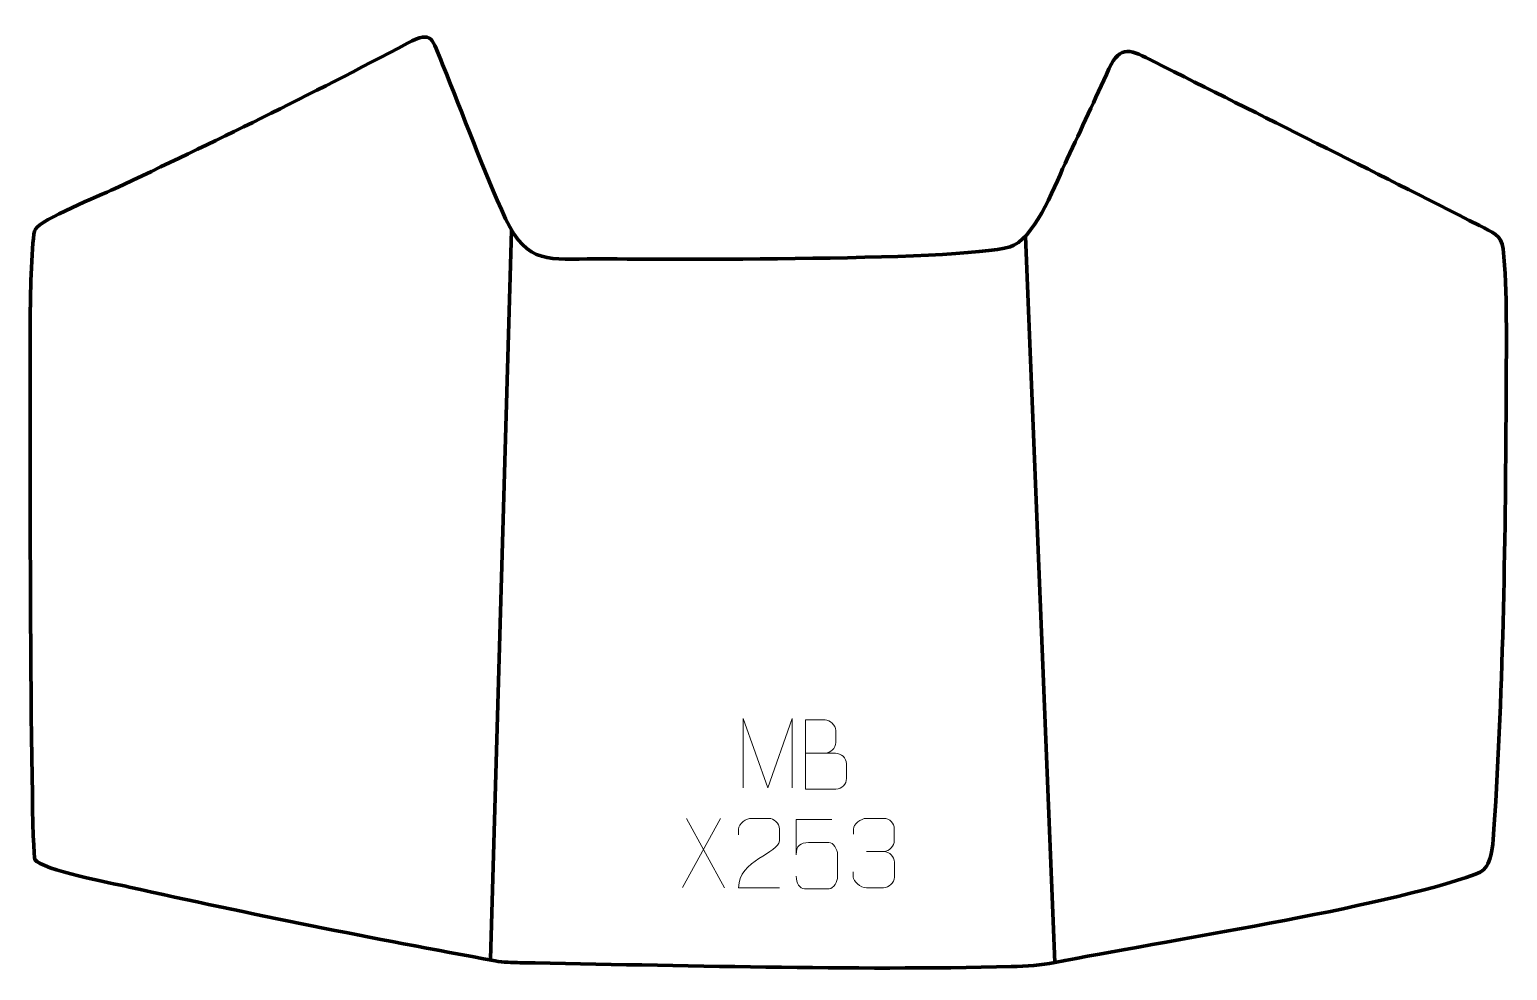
# Model space of a CAD drawing. Header units: millimetres. Extents: x -465 to 67, y 263 to 602.
import ezdxf

# ---------------------------------------------------------------- set-up
doc = ezdxf.new("R2010")
doc.units = ezdxf.units.MM
doc.header["$MEASUREMENT"] = 0
doc.layers.add('layer 3', color=7, linetype='Continuous')
doc.layers.add('layer 4', color=7, linetype='Continuous')

msp = doc.modelspace()

# ---------------------------------------------------------------- linework, layer by layer
at = {"layer": 'layer 3', "color": 142, "lineweight": 158}
for points in [[(-291.4203, 529.3936), (-291.4203, 529.3936), (-298.9786, 267.0336), (-298.9786, 267.0336)], [(-106.4005, 527.2038), (-106.4005, 527.2038), (-95.8428, 265.7746), (-95.8428, 265.7746)]]:
    msp.add_open_spline(points, degree=3, dxfattribs=at)
at = {"layer": 'layer 4', "color": 242, "lineweight": 158}
msp.add_open_spline([(-328.877, 596.6521), (-319.5869, 601.5809), (-320.0251, 598.1094), (-316.2522, 589.0583), (-316.2522, 589.0583), (-308.757, 570.9421), (-301.7555, 551.0364), (-293.5468, 533.4621), (-293.5468, 533.4621), (-285.7556, 516.7819), (-277.4653, 519.02), (-261.3023, 519.0246), (-261.3023, 519.0246), (-241.9083, 519.0045), (-122.1194, 517.9647), (-110.5057, 523.9665), (-110.5057, 523.9665), (-101.987, 528.3687), (-95.4915, 546.257), (-91.3184, 555.084), (-91.3184, 555.084), (-86.2432, 565.8194), (-81.3061, 576.6193), (-76.3037, 587.3888), (-76.3037, 587.3888), (-72.0942, 596.4438), (-68.386, 594.2204), (-60.1133, 590.062), (-60.1133, 590.062), (-21.0772, 570.4383), (18.1859, 550.8784), (57.0864, 531.0226), (57.0864, 531.0226), (61.7012, 528.667), (65.089, 527.7162), (65.6083, 522.6869), (65.6083, 522.6869), (67.1746, 507.5171), (66.768, 487.8842), (66.7158, 472.5232), (66.7158, 472.5232), (66.5275, 420.1612), (65.7087, 366.1216), (62.3333, 313.9001), (62.3333, 313.9001), (61.6078, 302.6759), (60.4548, 299.2786), (55.726, 297.5711), (55.726, 297.5711), (21.2933, 285.1387), (-57.2845, 273.4423), (-95.8428, 265.7746), (-95.8428, 265.7746), (-100.6585, 264.8169), (-105.9907, 264.407), (-111.4601, 264.2777), (-111.4601, 264.2777), (-168.8753, 262.9195), (-230.7028, 264.7306), (-288.3328, 265.7074), (-288.3328, 265.7074), (-291.2408, 265.7567), (-294.292, 265.8198), (-297.3587, 266.3759), (-297.3587, 266.3759), (-340.9782, 274.315), (-385.8376, 283.2299), (-429.0553, 292.9453), (-429.0553, 292.9453), (-434.7588, 294.196), (-460.6339, 299.1659), (-463.0079, 302.7964), (-463.0079, 302.7964), (-464.7925, 305.5253), (-464.9593, 486.1538), (-464.6893, 501.2144), (-464.6893, 501.2144), (-464.6175, 505.125), (-464.3362, 526.8626), (-462.8606, 529.7949), (-462.8606, 529.7949), (-460.6499, 533.3455), (-439.6763, 541.7751), (-434.3905, 544.2573), (-434.3905, 544.2573), (-398.8608, 560.9416), (-363.5621, 578.2722), (-328.877, 596.6521)], degree=3, knots=[0, 0, 0, 0, 0.04347826, 0.04347826, 0.04347826, 0.04347826, 0.08695652, 0.08695652, 0.08695652, 0.08695652, 0.13043478, 0.13043478, 0.13043478, 0.13043478, 0.17391304, 0.17391304, 0.17391304, 0.17391304, 0.2173913, 0.2173913, 0.2173913, 0.2173913, 0.26086957, 0.26086957, 0.26086957, 0.26086957, 0.30434783, 0.30434783, 0.30434783, 0.30434783, 0.34782609, 0.34782609, 0.34782609, 0.34782609, 0.39130435, 0.39130435, 0.39130435, 0.39130435, 0.43478261, 0.43478261, 0.43478261, 0.43478261, 0.47826087, 0.47826087, 0.47826087, 0.47826087, 0.52173913, 0.52173913, 0.52173913, 0.52173913, 0.56521739, 0.56521739, 0.56521739, 0.56521739, 0.60869565, 0.60869565, 0.60869565, 0.60869565, 0.65217391, 0.65217391, 0.65217391, 0.65217391, 0.69565217, 0.69565217, 0.69565217, 0.69565217, 0.73913043, 0.73913043, 0.73913043, 0.73913043, 0.7826087, 0.7826087, 0.7826087, 0.7826087, 0.82608696, 0.82608696, 0.82608696, 0.82608696, 0.86956522, 0.86956522, 0.86956522, 0.86956522, 0.91304348, 0.91304348, 0.91304348, 0.91304348, 1, 1, 1, 1], dxfattribs=at)
at = {"layer": 'layer 4', "color": 250, "lineweight": 9}
for points, knots in [([(-208.0404, 328.6446), (-208.0404, 328.6446), (-208.0404, 353.6025), (-208.0404, 353.6025), (-208.0404, 353.6025), (-208.0404, 353.6025), (-199.1153, 328.6446), (-199.1153, 328.6446), (-199.1153, 328.6446), (-199.1153, 328.6446), (-190.3554, 353.602), (-190.3554, 353.602), (-190.3554, 353.602), (-190.3554, 353.602), (-190.3554, 328.6446), (-190.3554, 328.6446)], [0, 0, 0, 0, 0.2, 0.2, 0.2, 0.2, 0.4, 0.4, 0.4, 0.4, 0.6, 0.6, 0.6, 0.6, 1, 1, 1, 1]), ([(-185.6004, 341.1233), (-181.9618, 341.1237), (-178.3747, 341.1237), (-174.7353, 341.1233), (-174.7353, 341.1233), (-172.7599, 341.106), (-170.8363, 339.3699), (-170.8363, 337.3203), (-170.8363, 337.3203), (-170.8367, 336.1917), (-170.8367, 333.1423), (-170.8363, 332.0134), (-170.8363, 332.0134), (-170.8187, 330.1555), (-172.3608, 328.1416), (-174.6823, 328.1585), (-174.6823, 328.1585), (-178.3221, 328.1589), (-181.9615, 328.1589), (-185.6004, 328.1585), (-185.6004, 328.1585), (-185.6004, 336.4768), (-185.6004, 344.7946), (-185.6004, 353.1121), (-185.6004, 353.1121), (-183.2267, 353.1121), (-180.8526, 353.1121), (-178.4784, 353.1121), (-178.4784, 353.1121), (-176.7976, 353.1297), (-174.7008, 351.2192), (-174.6831, 349.2568), (-174.6831, 349.2568), (-174.6835, 347.1907), (-174.6835, 347.0447), (-174.6831, 344.9782), (-174.6831, 344.9782), (-174.6658, 342.9121), (-176.5203, 341.106), (-178.5303, 341.1233)], [0, 0, 0, 0, 0.09090909, 0.09090909, 0.09090909, 0.09090909, 0.18181818, 0.18181818, 0.18181818, 0.18181818, 0.27272727, 0.27272727, 0.27272727, 0.27272727, 0.36363636, 0.36363636, 0.36363636, 0.36363636, 0.45454545, 0.45454545, 0.45454545, 0.45454545, 0.54545455, 0.54545455, 0.54545455, 0.54545455, 0.63636364, 0.63636364, 0.63636364, 0.63636364, 0.72727273, 0.72727273, 0.72727273, 0.72727273, 0.81818182, 0.81818182, 0.81818182, 0.81818182, 1, 1, 1, 1]), ([(-194.9329, 292.6649), (-199.8473, 292.6652), (-204.7617, 292.6652), (-209.6758, 292.6649), (-209.6758, 292.6649), (-209.6758, 302.5972), (-195.0248, 305.2384), (-194.9329, 309.5487), (-194.9329, 309.5487), (-194.9332, 310.9728), (-194.9332, 312.3965), (-194.9329, 313.8198), (-194.9329, 313.8198), (-194.9498, 315.8969), (-197.0726, 317.6217), (-198.7436, 317.639), (-198.7436, 317.639), (-200.8168, 317.6386), (-202.8897, 317.6386), (-204.9621, 317.639), (-204.9621, 317.639), (-206.7842, 317.6555), (-209.6089, 315.8634), (-209.6758, 313.7698), (-209.6758, 313.7698), (-209.6758, 313.7698), (-209.6758, 311.715), (-209.6758, 311.715)], [0, 0, 0, 0, 0.125, 0.125, 0.125, 0.125, 0.25, 0.25, 0.25, 0.25, 0.375, 0.375, 0.375, 0.375, 0.5, 0.5, 0.5, 0.5, 0.625, 0.625, 0.625, 0.625, 0.75, 0.75, 0.75, 0.75, 1, 1, 1, 1]), ([(-176.0875, 317.231), (-176.0875, 317.231), (-188.9392, 317.231), (-188.9392, 317.231), (-188.9392, 317.231), (-188.9389, 313.0004), (-188.9389, 308.7695), (-188.9392, 304.5383), (-188.9392, 304.5383), (-188.9395, 307.8484), (-187.3085, 308.9202), (-184.4965, 308.9807), (-184.4965, 308.9807), (-182.0569, 308.981), (-179.6174, 308.981), (-177.1782, 308.9807), (-177.1782, 308.9807), (-175.5284, 308.9875), (-174.0535, 306.607), (-174.025, 304.5383), (-174.025, 304.5383), (-174.0253, 301.951), (-174.0253, 299.3634), (-174.025, 296.7757), (-174.025, 296.7757), (-173.9788, 294.8163), (-175.4782, 292.38), (-177.1041, 292.3215), (-177.1041, 292.3215), (-179.0606, 292.3218), (-183.9556, 292.3218), (-185.9126, 292.3215), (-185.9126, 292.3215), (-187.7581, 292.3127), (-188.8652, 294.2775), (-188.886, 296.8286)], [0, 0, 0, 0, 0.1, 0.1, 0.1, 0.1, 0.2, 0.2, 0.2, 0.2, 0.3, 0.3, 0.3, 0.3, 0.4, 0.4, 0.4, 0.4, 0.5, 0.5, 0.5, 0.5, 0.6, 0.6, 0.6, 0.6, 0.7, 0.7, 0.7, 0.7, 0.8, 0.8, 0.8, 0.8, 1, 1, 1, 1]), ([(-168.3254, 311.9444), (-168.3254, 311.9444), (-168.3254, 313.8016), (-168.3254, 313.8016), (-168.3254, 313.8016), (-168.3397, 315.5435), (-165.6752, 317.6616), (-163.6161, 317.6389), (-163.6161, 317.6389), (-161.552, 317.6389), (-159.488, 317.6389), (-157.4243, 317.6389), (-157.4243, 317.6389), (-155.2298, 317.6477), (-153.6315, 315.8009), (-153.5871, 313.8888), (-153.5871, 313.8888), (-153.5875, 312.4537), (-153.5875, 311.0186), (-153.5871, 309.5831), (-153.5871, 309.5831), (-153.6357, 307.9296), (-155.2383, 305.6996), (-157.4366, 305.7096), (-157.4366, 305.7096), (-155.2329, 305.6984), (-153.6249, 303.8952), (-153.5709, 301.8357), (-153.5709, 301.8357), (-153.5713, 300.051), (-153.5713, 298.2663), (-153.5709, 296.4812), (-153.5709, 296.4812), (-153.5608, 294.4198), (-155.6157, 292.6567), (-157.4366, 292.6648), (-157.4366, 292.6648), (-159.5019, 292.6651), (-161.5671, 292.6651), (-163.6327, 292.6648), (-163.6327, 292.6648), (-165.8013, 292.6763), (-168.3323, 295.0765), (-168.3509, 296.5383), (-168.3509, 296.5383), (-168.3509, 296.5383), (-168.3509, 298.4469), (-168.3509, 298.4469)], [0, 0, 0, 0, 0.07692308, 0.07692308, 0.07692308, 0.07692308, 0.15384615, 0.15384615, 0.15384615, 0.15384615, 0.23076923, 0.23076923, 0.23076923, 0.23076923, 0.30769231, 0.30769231, 0.30769231, 0.30769231, 0.38461538, 0.38461538, 0.38461538, 0.38461538, 0.46153846, 0.46153846, 0.46153846, 0.46153846, 0.53846154, 0.53846154, 0.53846154, 0.53846154, 0.61538462, 0.61538462, 0.61538462, 0.61538462, 0.69230769, 0.69230769, 0.69230769, 0.69230769, 0.76923077, 0.76923077, 0.76923077, 0.76923077, 0.84615385, 0.84615385, 0.84615385, 0.84615385, 1, 1, 1, 1])]:
    msp.add_open_spline(points, degree=3, knots=knots, dxfattribs=at)
for points in [[(-216.1613, 317.6288), (-216.1613, 317.6288), (-229.9019, 292.733), (-229.9019, 292.733)], [(-228.4473, 317.6288), (-228.4473, 317.6288), (-214.7067, 292.6753), (-214.7067, 292.6753)], [(-163.6157, 305.6992), (-163.6157, 305.6992), (-157.4193, 305.6992), (-157.4193, 305.6992)]]:
    msp.add_open_spline(points, degree=3, dxfattribs=at)

doc.saveas('drawing.dxf')
